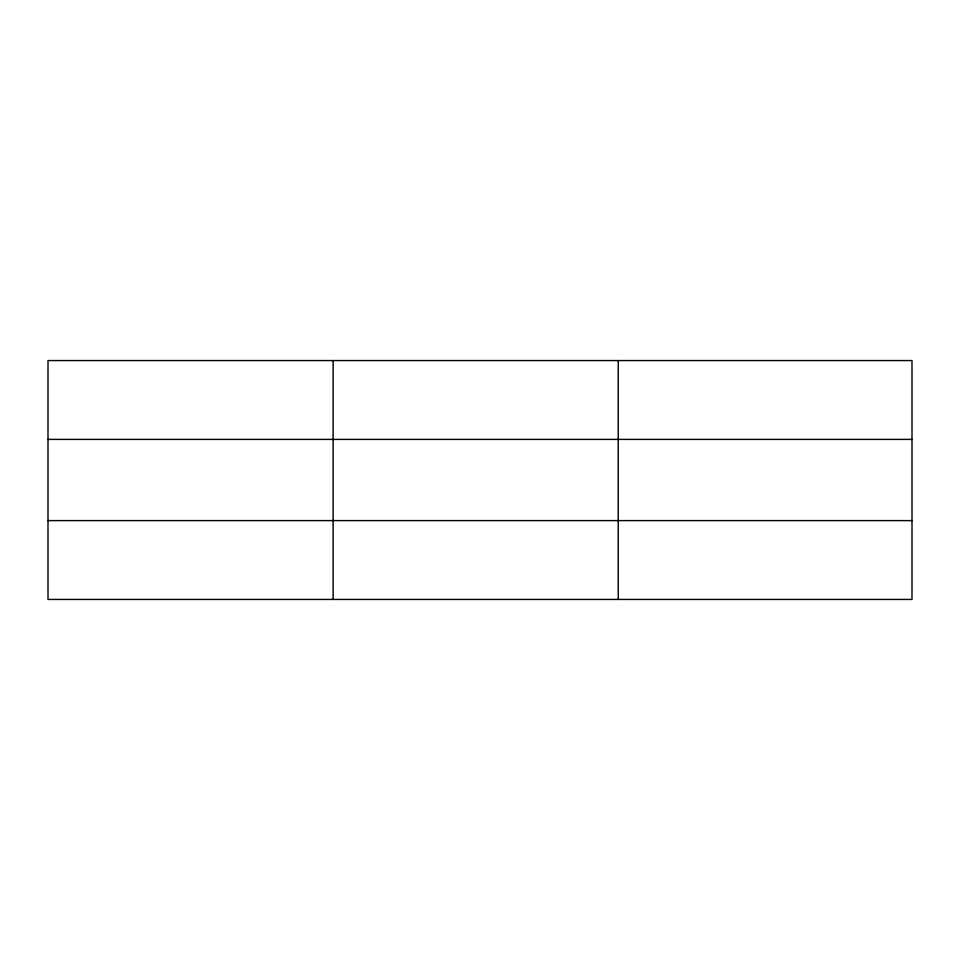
<?xml version="1.0" encoding="UTF-8"?>
<svg xmlns="http://www.w3.org/2000/svg" width="960" height="960" viewBox="0 0 960 960"><rect width="100%" height="100%" fill="white"/><g stroke="black" fill="none" stroke-linecap="round" stroke-linejoin="round"><path stroke-width="1.44" d="M333.12 599.436L333.12 360.564M618.24 599.436L618.24 360.564M912 520.608L912 599.436L48 599.436L48 360.564L912 360.564L912 520.608L48 520.608M48 439.392L912 439.392"/></g></svg>
